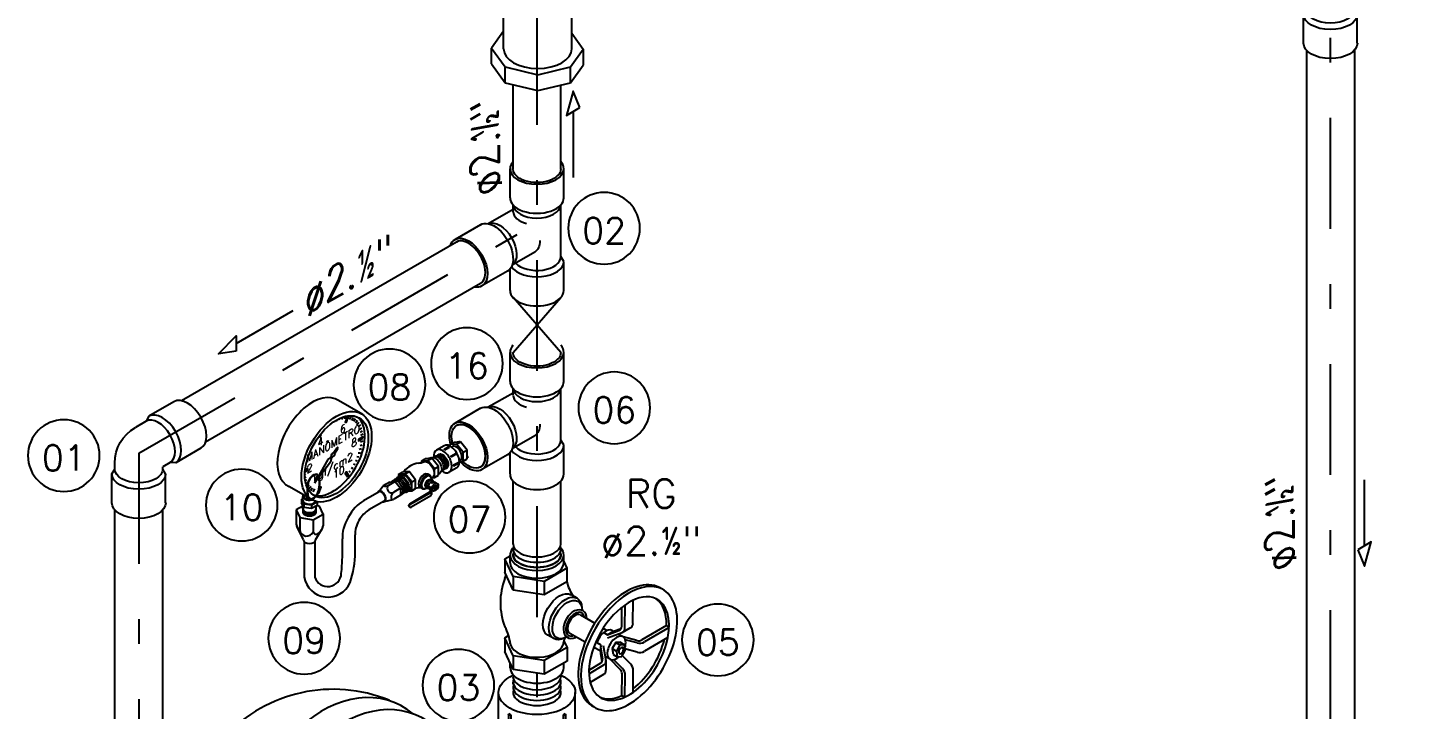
# Model space of a CAD drawing. Header units: millimetres. Extents: x 0 to 114, y 0 to 82.
# Drawn here: x 16.7 to 22.37, y 11.74 to 14.51 of the extents above; entities that cross this region are included whole.
import ezdxf
from ezdxf.enums import TextEntityAlignment as Align

# ---------------------------------------------------------------- set-up
doc = ezdxf.new("R2010")
doc.units = ezdxf.units.MM
doc.linetypes.add('DASHDOT', pattern=[1, 0.5, -0.25, 0, -0.25])
for name, color, linetype in [('INC-DETALHES', 7, 'Continuous'), ('INC-DETALHES-TXT', 7, 'Continuous'), ('tinterno', 252, 'Continuous')]:
    doc.layers.add(name, color=color, linetype=linetype)
doc.styles.add('25', font='ROMANS.SHX', dxfattribs={"width": 0.7, "height": 0.05})
doc.styles.add('60-75', font='romans.shx', dxfattribs={"height": 0.12})

# ---------------------------------------------------------------- blocks, each defined once
blk = doc.blocks.new('nipel')
for p, q in [((0.0266, 0.108, -0.0234), (-0.0212, 0.0803, -0.0234)), ((0.1068, -0.0309, -0.0234), (0.0589, -0.0586, -0.0234))]:
    blk.add_line(p, q)
at = {"extrusion": (0, 0, -1)}
for centre, major_axis, ratio, start_param, end_param in [((0.0667, 0.0385, -0.0468), (0.0401, -0.0694), 0.57735, -3.141593, 0), ((0.1042, 0.0602, -0.0468), (0.025, -0.0433), 0.543752, 2.902493, 6.522284), ((0.0188, 0.0109, -0.0234), (-0.0401, 0.0694), 0.57735, -0.89745, 0), ((0.0188, 0.0109, -0.0234), (0.0401, -0.0694), 0.57735, 0, 0.89745)]:
    blk.add_ellipse(centre, major_axis=major_axis, ratio=ratio, start_param=start_param, end_param=end_param, dxfattribs=at)
for centre, start_param, end_param in [((0.0188, 0.0109, -0.0234), 2.94446, 6.480318), ((-0.0098, -0.0057), 3.141593, 6.283185), ((0, 0), 2.931316, 6.493462), ((0.0096, 0.0056), 2.935794, 6.488984)]:
    blk.add_ellipse(centre, major_axis=(-0.025, 0.0433), ratio=0.543752, start_param=start_param, end_param=end_param)
at = {"layer": 'tinterno'}
for p, q in [((0.0285, 0.0853, -0.0234), (0.0571, 0.1018, -0.0234)), ((0.032, 0.0816, -0.0234), (0.0606, 0.0981, -0.0234)), ((0.0688, 0.0426, -0.0234), (0.0974, 0.0591, -0.0234)), ((0.0714, 0.0384, -0.0234), (0.0999, 0.0548, -0.0234)), ((0.0866, -0.0131, -0.0234), (0.1153, 0.0034, -0.0234)), ((0.0881, -0.018, -0.0234), (0.1167, -0.0014, -0.0234))]:
    blk.add_line(p, q, dxfattribs=at)
at = {"layer": 'tinterno', "extrusion": (0, 0, -1)}
for centre, major_axis, ratio, start_param, end_param in [((0.0188, 0.0109, -0.0234), (-0.0401, 0.0694), 0.57735, 0, 3.141593), ((0.0586, 0.0993, -0.0234), (-0.00144, 0.0025), 0.577218, 0, 2.374054), ((0.0299, 0.0827, -0.0234), (0.00144, -0.0025), 0.57735, 2.338223, 5.515759), ((0.0299, 0.0173, -0.0234), (0.0401, -0.0694), 0.57735, 3.891047, 3.962934), ((0.0987, 0.057, -0.0234), (-0.00125, 0.00217), 0.57735, -0.015616, 3.157208), ((0.07, 0.0404, -0.0234), (-0.00125, 0.00217), 0.57735, -0.015616, 3.157208), ((0.0299, 0.0173, -0.0234), (0.0401, -0.0694), 0.57735, 4.681158, 4.74362), ((0.1153, 0.0011, -0.0234), (0.00144, -0.0025), 0.57735, 3.909019, 6.283185), ((0.0866, -0.0155, -0.0234), (-0.00144, 0.0025), 0.57735, 0.767426, 3.944963), ((0.0299, 0.0173, -0.0234), (0.0401, -0.0694), 0.57735, -0.821342, -0.749455)]:
    blk.add_ellipse(centre, major_axis=major_axis, ratio=ratio, start_param=start_param, end_param=end_param, dxfattribs=at)
blk = doc.blocks.new('tei2')
for p, q in [((-0.0562, 0.1034), (-0.0562, 0.165)), ((0.0562, 0.1034), (0.0562, 0.1652)), ((-0.0934, 0.1188), (-0.0549, 0.0966)), ((-0.05, 0.0341), (-0.05, 0.0886)), ((0.05, 0.0288), (0.05, 0.0886)), ((0.0458, 0.0312), (0.0582, 0.0241)), ((-0.1496, 0.0215), (-0.0971, -0.0089)), ((0.0742, 0.0221), (0.1267, -0.0083)), ((-0.0971, -0.0089), (-0.0854, -0.0084)), ((-0.0854, -0.0084), (0.0083, -0.0625)), ((0.018, -0.0753), (0.0705, -0.1056))]:
    blk.add_line(p, q)
at = {"extrusion": (0, 0, -1)}
for centre, major_axis, ratio, start_param, end_param in [((0, 0.1652), (0.0562, 0), 0.57735, 3.135616, 3.615755), ((0, 0.1652), (0.0562, 0), 0.57735, -0.474162, 0), ((0, 0.1034, -0.4677), (-0.0562, 0), 0.57735, 5.809061, 6.283185), ((0, 0.1034, -0.4677), (-0.0562, 0), 0.57735, 3.141593, 3.618038), ((0.0986, -0.0569, -0.4677), (-0.025, -0.0433), 0.577374, 0, 3.141593)]:
    blk.add_ellipse(centre, major_axis=major_axis, ratio=ratio, start_param=start_param, end_param=end_param, dxfattribs=at)
for centre, major_axis, ratio, start_param, end_param in [((0, 0.1652), (-0.05, 0), 0.577374, 0, 3.141593), ((-0.1215, 0.0702, -0.1581), (0.0281, 0.0487), 0.57735, 0, 3.141593), ((0.0461, -0.0266, -0.4677), (-0.0281, -0.0487), 0.57735, 3.141593, 3.618038), ((0.0986, -0.0569, -0.4677), (0.0281, 0.0487), 0.57735, -0.474162, 0), ((0.0461, -0.0266, -0.4677), (-0.0281, -0.0487), 0.57735, 5.8091, 6.283185), ((0.0986, -0.0569, -0.4677), (0.0281, 0.0487), 0.57735, 3.135616, 3.615755)]:
    blk.add_ellipse(centre, major_axis=major_axis, ratio=ratio, start_param=start_param, end_param=end_param)
at = {"layer": 'tinterno', "color": 252, "extrusion": (0, 0, -1)}
for centre, major_axis, start_param, end_param in [((0, 0.1652), (0.0562, 0), 0, 3.135616), ((0, 0.1034, -0.4677), (-0.0562, 0), 3.618038, 5.809061), ((0, 0.0899, -0.4677), (-0.05, 0), 3.19046, 6.234318), ((0, 0.0341, -0.3129), (0.05, 0), 2.321606, 3.141593)]:
    blk.add_ellipse(centre, major_axis=major_axis, ratio=0.57735, start_param=start_param, end_param=end_param, dxfattribs=at)
at = {"layer": 'tinterno', "color": 252}
for centre, major_axis, start_param, end_param in [((-0.069, 0.0398), (0.0281, 0.0487), 0.344779, 3.141593), ((-0.0604, 0.0349, -0.1581), (0.025, 0.0433), 0.487246, 3.141593), ((0.0344, -0.0199, -0.4677), (-0.025, -0.0433), 3.19046, 6.234318), ((0.022, -0.0127, -0.4677), (-0.025, -0.0433), 3.19046, 4.259061), ((0.0461, -0.0266, -0.4677), (-0.0281, -0.0487), 3.618038, 5.80674), ((0.0986, -0.0569, -0.4677), (0.0281, 0.0487), 0, 3.135616)]:
    blk.add_ellipse(centre, major_axis=major_axis, ratio=0.57735, start_param=start_param, end_param=end_param, dxfattribs=at)
blk = doc.blocks.new('rei')
at = {"color": 7}
for p, q in [((-0.1508, 0.1532, 2.1175), (-0.1514, 0.2946, 2.1175)), ((-0.1367, 0.3041, 2.1175), (-0.1433, 0.304, 2.1175)), ((-0.1275, 0.1479, 2.1175), (-0.1281, 0.2937, 2.1175)), ((-0.056, 0.2516), (-0.056, 0.2678)), ((0.056, 0.2516), (0.056, 0.2678)), ((-0.0838, 0.1773), (-0.0713, 0.1845)), ((-0.0627, 0.24, -0.4293), (-0.0627, 0.2117, -0.4293)), ((0.0668, 0.26, -0.4576), (0.0668, 0.2318, -0.4576)), ((-0.1285, 0.1346, 6.3242), (-0.1452, 0.1442, 6.3242)), ((-0.124, 0.1143, -9.9171), (-0.1328, 0.1092, -9.9171)), ((-0.1301, 0.1257), (-0.1201, 0.1315)), ((-0.0978, 0.1234, -4.7335), (-0.1279, 0.1343, -4.7335)), ((-0.1102, 0.1372, -4.7335), (-0.1261, 0.143, -4.7335)), ((-0.1092, 0.089, -9.9108), (-0.1181, 0.0838, -9.9108)), ((-0.1072, 0.1389), (-0.1102, 0.1371)), ((-0.0978, 0.1301, -4.7335), (-0.1102, 0.1371, -4.7335)), ((-0.0899, 0.1347, -4.7335), (-0.0978, 0.1301, -4.7335)), ((-0.091, 0.1425, -1.1616), (-0.0968, 0.1391, -1.1616)), ((-0.0852, 0.1078), (-0.0757, 0.1133)), ((-0.0847, 0.0945, -1.1616), (-0.0686, 0.1038, -1.1616)), ((-0.0352, 0.093), (-0.0227, 0.1002)), ((0.0671, 0.0947, -0.4595), (0.0671, 0.0663, -0.4595)), ((-0.1029, 0.0786), (-0.0895, 0.0863)), ((-0.063, 0.0746, -0.431), (-0.063, 0.0462, -0.431)), ((-0.056, 0.0323), (-0.056, 0.0422)), ((0.056, 0.0323), (0.056, 0.0423))]:
    blk.add_line(p, q, dxfattribs=at)
at = {"color": 252}
for p, q in [((-0.134, 0.1436, 2.1175), (-0.1346, 0.2946, 2.1175)), ((-0.0153, 0.2126, -0.3906), (-0.0153, 0.1844, -0.3906)), ((0.0495, 0.2226, -0.4047), (0.0495, 0.1944, -0.4047)), ((-0.1148, 0.1138, -9.9053), (-0.1236, 0.1086, -9.9053)), ((-0.0978, 0.1301, -4.7335), (-0.1214, 0.1386, -4.7335)), ((-0.1074, 0.1011, -9.9021), (-0.1162, 0.0959, -9.9021)), ((-0.0154, 0.0471, -0.3922), (-0.0154, 0.0187, -0.3922)), ((0.0497, 0.0571, -0.4064), (0.0497, 0.0288, -0.4064))]:
    blk.add_line(p, q, dxfattribs=at)
at = {"color": 7, "extrusion": (-1.21e-13, 0.816497, 0.57735)}
for p, q in [((0.0668, 0.26, -0.4576), (0.056, 0.2663, -0.4665)), ((-0.056, 0.2545, -0.4498), (-0.0627, 0.24, -0.4293)), ((-0.0627, 0.2117, -0.4293), (-0.0153, 0.1844, -0.3906)), ((-0.0153, 0.1844, -0.3906), (0.0495, 0.1944, -0.4047)), ((0.0495, 0.1944, -0.4047), (0.0668, 0.2318, -0.4576)), ((-0.0564, 0.0887, -0.451), (-0.063, 0.0746, -0.431)), ((0.0671, 0.0947, -0.4595), (0.0591, 0.0993, -0.466)), ((-0.063, 0.0462, -0.431), (-0.0154, 0.0187, -0.3922)), ((-0.0154, 0.0187, -0.3922), (0.0497, 0.0288, -0.4064)), ((0.0497, 0.0288, -0.4064), (0.0671, 0.0663, -0.4595))]:
    blk.add_line(p, q, dxfattribs=at)
at = {"color": 252, "extrusion": (-1.21e-13, 0.816497, 0.57735)}
for p, q in [((-0.0627, 0.24, -0.4293), (-0.0153, 0.2126, -0.3906)), ((-0.0153, 0.2126, -0.3906), (0.0495, 0.2226, -0.4047)), ((0.0495, 0.2226, -0.4047), (0.0668, 0.26, -0.4576)), ((0.0497, 0.0571, -0.4064), (0.0671, 0.0947, -0.4595)), ((-0.063, 0.0746, -0.431), (-0.0154, 0.0471, -0.3922)), ((-0.0154, 0.0471, -0.3922), (0.0497, 0.0571, -0.4064))]:
    blk.add_line(p, q, dxfattribs=at)
at = {"color": 7, "extrusion": (-0.759924, -0.298634, 0.57735)}
for p, q in [((-0.1347, 0.097, -9.9423), (-0.1328, 0.1092, -9.9336)), ((-0.1273, 0.0844, -9.9391), (-0.1347, 0.097, -9.9423)), ((-0.1181, 0.0838, -9.9273), (-0.1273, 0.0844, -9.9391))]:
    blk.add_line(p, q, dxfattribs=at)
at = {"color": 252, "extrusion": (-0.759924, -0.298634, 0.57735)}
for p, q in [((-0.1328, 0.1092, -9.9336), (-0.1236, 0.1086, -9.9218)), ((-0.1236, 0.1086, -9.9218), (-0.1162, 0.0959, -9.9186)), ((-0.1162, 0.0959, -9.9186), (-0.1181, 0.0838, -9.9273))]:
    blk.add_line(p, q, dxfattribs=at)
at = {"color": 7, "extrusion": (-0.759924, -0.298634, 0.57735), "elevation": -5.6751}
blk.add_lwpolyline([(-0.1518, -8.1533), (-0.1518, -8.1533), (-0.1479, -8.1387), (-0.1334, -8.1349), (-0.1227, -8.1455)], dxfattribs=at)
at = {"color": 7}
for centre, radius, start, end in [((-0.1421, 0.2287, -0.4293), 0.0812, 324.87776, 347.97356), ((0.2125, 0.2756, -0.1548), 0.1562, 198.43511, 201.2836), ((-0.0634, 0.1681), 0.1398, 338.7164, 21.2836), ((-0.1403, 0.1535, -4.7335), 0.0105, 181.68318, 242.09239), ((-0.104, 0.0745), 0.0497, 6.13929, 24.09869), ((0.1413, 0.0745), 0.0859, 150.07192, 174.9467)]:
    blk.add_arc(centre, radius, start, end, dxfattribs=at)
at = {"color": 252}
for centre, start, end in [((-0.1235, 0.1439, -4.7335), 181.36107, 245.14484), ((-0.117, 0.1482, -4.7335), 181.36107, 209.43305), ((-0.117, 0.1482, -4.7335), 209.43305, 245.14484)]:
    blk.add_arc(centre, 0.0105, start, end, dxfattribs=at)
at = {"color": 252, "extrusion": (0.723521, 0.378396, 0.57735)}
blk.add_arc((0.1442, -2.8538, -2.0997), 0.00714, 95.08836, 94.58021, dxfattribs=at)
at = {"color": 7}
for centre, major_axis, ratio, start_param, end_param in [((-0.143, 0.2936, 2.1175), (0.0006, -0.0104), 0.804647, 3.08844, 4.568144), ((-0.1365, 0.2936, 2.1175), (0.0006, -0.0104), 0.804647, 1.516499, 3.101259), ((0, 0.2678), (-0.0501, 0), 0.518014, -0.067265, 3.208858), ((-0.0595, 0.1351), (-0.0243, 0.0421), 0.57735, 6.283185, 7.004948), ((-0.047, 0.1423), (-0.0243, 0.0421), 0.57735, 3.141593, 6.283185), ((-0.0595, 0.1351), (-0.0243, 0.0421), 0.57735, 2.41983, 3.141593)]:
    blk.add_ellipse(centre, major_axis=major_axis, ratio=ratio, start_param=start_param, end_param=end_param, dxfattribs=at)
at = {"color": 252}
for centre, major_axis, ratio, start_param, end_param in [((-0.143, 0.2936, 2.1175), (0.0006, -0.0104), 0.804647, 1.616118, 3.08844), ((-0.0634, 0.1329), (-0.022, 0.038), 0.57735, 2.391023, 7.039474), ((-0.0595, 0.1351), (-0.0243, 0.0421), 0.57735, 3.141593, 6.283185)]:
    blk.add_ellipse(centre, major_axis=major_axis, ratio=ratio, start_param=start_param, end_param=end_param, dxfattribs=at)
at = {"color": 7, "extrusion": (0, 0, -1)}
for centre, major_axis, ratio, start_param, end_param in [((0, 0.2678), (-0.056, 0), 0.57735, 6.283185, 6.749668), ((0, 0.2678), (-0.056, 0), 0.57735, 2.67511, 3.187706), ((0, 0.2516), (-0.056, 0), 0.57735, 3.141593, 6.283185), ((-0.1165, 0.1021), (-0.0136, 0.0236), 0.57735, -1.231641, 0), ((-0.0936, 0.1154), (0.0136, -0.0236), 0.57735, 3.141593, 5.117487), ((-0.0798, 0.1233), (-0.0161, 0.0278), 0.663092, -0.604918, 3.897212), ((-0.0798, 0.1231, -1.1616), (-0.0112, 0.0194), 0.57735, -0.004698, 3.141593), ((-0.1031, 0.1099), (0.0136, -0.0236), 0.57735, -1.165699, 0), ((-0.1165, 0.1021), (-0.0136, 0.0236), 0.57735, 3.141593, 4.218379), ((0, 0.0323), (-0.056, 0), 0.57735, 3.141593, 6.283185), ((0.0002, 0.0862), (-0.056, 0), 0.57735, 3.141593, 6.081779)]:
    blk.add_ellipse(centre, major_axis=major_axis, ratio=ratio, start_param=start_param, end_param=end_param, dxfattribs=at)
at = {"color": 252, "extrusion": (0, 0, -1)}
for centre, major_axis, start_param, end_param in [((0, 0.2678), (-0.056, 0), 3.187706, 6.283185), ((-0.1165, 0.1021), (-0.0136, 0.0236), 0, 3.141593), ((-0.0798, 0.1233), (-0.0136, 0.0236), -0.528791, 3.678076)]:
    blk.add_ellipse(centre, major_axis=major_axis, ratio=0.57735, start_param=start_param, end_param=end_param, dxfattribs=at)
blk = doc.blocks.new('j90i1')
at = {"color": 7}
for p, q in [((0.0619, 0.1006), (0.0093, 0.0703)), ((0.0039, 0.06), (-0.007, 0.0537)), ((0.0093, 0.0703), (0.0039, 0.06)), ((0.1181, 0.0033), (0.0655, -0.0271)), ((-0.05, -0.0468), (-0.05, -0.0207)), ((0.0539, -0.0266), (0.05, -0.0289)), ((0.05, -0.0468), (0.05, -0.0289)), ((0.0655, -0.0271), (0.0539, -0.0266)), ((-0.0562, -0.0567), (-0.05, -0.0468)), ((-0.0562, -0.1173), (-0.0562, -0.0567)), ((0.0562, -0.0567), (0.05, -0.0468)), ((0.0562, -0.1173), (0.0562, -0.0567))]:
    blk.add_line(p, q, dxfattribs=at)
blk.add_arc((0.0359, -0.0207), 0.0859, 120, 180, dxfattribs=at)
blk.add_ellipse((0.09, 0.0519), major_axis=(-0.0281, 0.0487), ratio=0.57735, start_param=3.141593, end_param=6.283185, dxfattribs=at)
at = {"color": 7, "extrusion": (0, 0, -1)}
blk.add_ellipse((0, -0.1173), major_axis=(-0.0562, 0), ratio=0.57735, start_param=3.141593, end_param=6.283185, dxfattribs=at)
at = {"layer": 'tinterno'}
for centre, major_axis in [((0.0289, 0.0167), (-0.025, 0.0433)), ((0.0374, 0.0216), (-0.0281, 0.0487))]:
    blk.add_ellipse(centre, major_axis=major_axis, ratio=0.57735, start_param=3.141593, end_param=6.283185, dxfattribs=at)
at = {"layer": 'tinterno', "extrusion": (0, 0, -1)}
for centre, major_axis in [((0, -0.0567), (-0.0562, 0)), ((0, -0.0468), (-0.05, 0))]:
    blk.add_ellipse(centre, major_axis=major_axis, ratio=0.57735, start_param=3.141593, end_param=6.283185, dxfattribs=at)
blk = doc.blocks.new('SETA2')
at = {"color": 252}
blk.add_line((0.004129, 0), (0, 0), dxfattribs=at)
at = {"color": 7}
blk.add_lwpolyline([(0.004129, -0.000486), (0.005395, -0.000004), (0.004129, 0.000486), (0.004129, -0.000486)], dxfattribs=at)
blk = doc.blocks.new('S1AD321')
at = {"color": 252}
blk.add_circle((0, 0), 0.0562, dxfattribs=at)
at = {"color": 7, "style": '25'}
blk.add_attdef('DETALHE', text='', height=0.04, dxfattribs=at).set_placement((0, -0.0235), align=Align.CENTER)
for tag, flags, p in [('DESCRICAO', 1, (0, -0.0868)), ('MARCA', 1, (0, -0.1502)), ('QUANT.', 3, (0, -0.2175))]:
    blk.add_attdef(tag, text='', height=0.04, dxfattribs=dict(at, flags=flags)).set_placement(p, align=Align.CENTER)
blk = doc.blocks.new('A$C31790487')
at = {"layer": 'INC-DETALHES', "color": 7}
for p, q in [((-4.0224, -8.1756, -0.0556), (-4.0224, -7.9638, -0.0556)), ((-3.8686, -8.17, -0.0556), (-3.8686, -7.9638, -0.0556)), ((-4.0499, -8.2096, -0.0556), (-4.0499, -8.1738, -0.0556)), ((-3.8686, -8.1756, -0.0556), (-3.8686, -8.17, -0.0556)), ((-3.8429, -8.1764, -0.0556), (-3.8429, -8.2122, -0.0556)), ((-4.0013, -8.4462, -0.0556), (-4.0013, -8.2565, -0.0556)), ((-3.8933, -8.4463, -0.0556), (-3.8933, -8.2574, -0.0556)), ((-4.1435, -9.0689, -0.0556), (-4.1346, -9.0638, -0.0556)), ((-4.1435, -9.0689, -0.0556), (-4.1435, -9.072, -0.0556)), ((-4.122, -9.0612, -0.0556), (-4.1251, -9.063, -0.0556)), ((-4.1138, -9.1059, -0.0556), (-4.1049, -9.1008, -0.0556)), ((-4.1019, -9.0961, -0.0556), (-4.1049, -9.0979, -0.0556)), ((-4.3043, -9.1743, -0.0556), (-4.2945, -9.1621, -0.0556)), ((-4.4783, -9.1928, -0.0556), (-4.4783, -9.2005, -0.0556)), ((-4.4756, -9.1944, -0.0556), (-4.4756, -9.1856, -0.0556)), ((-4.474, -9.1843, -0.0556), (-4.474, -9.1821, -0.0556)), ((-4.4432, -9.1982, -0.0556), (-4.4432, -9.2059, -0.0556)), ((-4.291, -9.1972, -0.0556), (-4.2714, -9.1924, -0.0556)), ((-4.8998, -11.0807, -0.0556), (-4.8998, -9.2162, -0.0556)), ((-4.7918, -11.0807, -0.0556), (-4.7918, -9.2162, -0.0556)), ((-4.4756, -9.2134, -0.0556), (-4.4756, -9.2063, -0.0556)), ((-4.4454, -9.2134, -0.0556), (-4.4454, -9.2071, -0.0556)), ((-4.0078, -9.3354, -0.0556), (-4.0078, -9.318, -0.0556)), ((-3.8869, -9.3354, -0.0556), (-3.8869, -9.318, -0.0556)), ((-4.0195, -9.3263, -0.0556), (-4.0195, -9.3569, -0.0556)), ((-3.8796, -9.348, -0.0556), (-3.8796, -9.3785, -0.0556)), ((-3.8568, -9.4157, -0.0556), (-3.8703, -9.4079, -0.0556)), ((-3.7558, -9.4785, -0.0556), (-3.7554, -9.4357, -0.0556)), ((-3.7306, -9.4728, -0.0556), (-3.7301, -9.4199, -0.0556)), ((-3.8491, -9.4532, -0.0556), (-3.8168, -9.4721, -0.0556)), ((-3.7547, -9.4929, -0.0556), (-3.7366, -9.4825, -0.0556)), ((-3.6552, -9.4768, -0.0556), (-3.7108, -9.5095, -0.0556)), ((-3.6552, -9.4768, -0.0556), (-3.6489, -9.4813, -0.0556)), ((-4.0198, -9.5049, -0.0556), (-4.0198, -9.5356, -0.0556)), ((-3.9093, -9.5067, -0.0556), (-3.9228, -9.4989, -0.0556)), ((-3.8388, -9.515, -0.0556), (-3.8733, -9.4951, -0.0556)), ((-3.7978, -9.4831, -0.0556), (-3.7892, -9.4881, -0.0556)), ((-3.7964, -9.4928, -0.0556), (-3.7878, -9.4978, -0.0556)), ((-3.7878, -9.4978, -0.0556), (-3.7744, -9.4901, -0.0556)), ((-3.7878, -9.505, -0.0556), (-3.7553, -9.4932, -0.0556)), ((-3.7777, -9.4882, -0.0556), (-3.7744, -9.4901, -0.0556)), ((-3.7745, -9.4901, -0.0556), (-3.7572, -9.4838, -0.0556)), ((-3.753, -9.5025, -0.0556), (-3.7638, -9.4963, -0.0556)), ((-3.7218, -9.511, -0.0556), (-3.753, -9.5025, -0.0556)), ((-3.6516, -9.5039, -0.0556), (-3.7049, -9.5353, -0.0556)), ((-3.8793, -9.5266, -0.0556), (-3.8793, -9.5573, -0.0556)), ((-3.8038, -9.5352, -0.0556), (-3.8193, -9.5263, -0.0556)), ((-3.8024, -9.5213, -0.0556), (-3.8117, -9.5159, -0.0556)), ((-3.8039, -9.5256, -0.0556), (-3.8038, -9.541, -0.0556)), ((-3.8039, -9.541, -0.0556), (-3.8007, -9.5591, -0.0556)), ((-3.7976, -9.522, -0.0556), (-3.7916, -9.5561, -0.0556)), ((-3.7755, -9.5422, -0.0556), (-3.766, -9.5478, -0.0556)), ((-3.7596, -9.5148, -0.0556), (-3.75, -9.5204, -0.0556)), ((-3.7363, -9.5633, -0.0556), (-3.7548, -9.545, -0.0556)), ((-3.7214, -9.5374, -0.0556), (-3.7486, -9.53, -0.0556)), ((-4.0078, -9.5723, -0.0556), (-4.0078, -9.5614, -0.0556)), ((-3.8869, -9.5723, -0.0556), (-3.8869, -9.5616, -0.0556)), ((-3.8046, -9.563, -0.0556), (-3.8298, -9.5778, -0.0556)), ((-3.7824, -9.5534, -0.0556), (-3.7932, -9.5472, -0.0556)), ((-3.7916, -9.5567, -0.0556), (-3.7915, -9.5776, -0.0556)), ((-3.7594, -9.5762, -0.0556), (-3.7824, -9.5534, -0.0556)), ((-4.0013, -9.5925, -0.0556), (-4.0013, -9.588, -0.0556)), ((-4.0013, -9.6095, -0.0556), (-4.0013, -9.605, -0.0556)), ((-3.8933, -9.5925, -0.0556), (-3.8933, -9.588, -0.0556)), ((-3.8933, -9.5925, -0.0556), (-3.8933, -9.588, -0.0556)), ((-3.8933, -9.5925, -0.0556), (-3.8933, -9.588, -0.0556)), ((-3.8933, -9.6095, -0.0556), (-3.8933, -9.605, -0.0556)), ((-3.7969, -9.5877, -0.0556), (-3.8271, -9.6055, -0.0556)), ((-3.7556, -9.6353, -0.0556), (-3.7552, -9.5865, -0.0556)), ((-3.7304, -9.628, -0.0556), (-3.73, -9.5787, -0.0556)), ((-3.7556, -9.6353, -0.0556), (-3.7486, -9.6385, -0.0556))]:
    blk.add_line(p, q, dxfattribs=at)
at = {"layer": 'INC-DETALHES', "color": 252, "linetype": 'DASHDOT', "ltscale": 0.5}
for p, q in [((-2.1568, -10.8039, -0.0556), (-2.1568, -8.0505, -0.0556)), ((-3.9473, -8.0969, -0.0556), (-3.9473, -10.094, -0.0556)), ((-4.8458, -9.088, -0.0556), (-3.9473, -8.5692, -0.0556)), ((-4.8458, -9.088, -0.0556), (-4.8458, -11.2362, -0.0556))]:
    blk.add_line(p, q, dxfattribs=at)
at = {"layer": 'INC-DETALHES', "color": 7, "extrusion": (-7.2521e-12, 0.816497, 0.57735)}
for p, q in [((-4.0224, -8.1354, -0.0556), (-4.0499, -8.1738, -0.0556)), ((-4.0499, -8.1738, -0.0556), (-4.0193, -8.2165, -0.0556)), ((-3.8716, -8.2165, -0.0556), (-3.8429, -8.1764, -0.0556)), ((-4.0499, -8.2096, -0.0556), (-4.0193, -8.2522, -0.0556)), ((-4.0193, -8.2165, -0.0556), (-3.9455, -8.2341, -0.0556)), ((-3.9455, -8.2341, -0.0556), (-3.8716, -8.2165, -0.0556)), ((-3.8716, -8.2522, -0.0556), (-3.8429, -8.2122, -0.0556)), ((-4.0193, -8.2522, -0.0556), (-3.9455, -8.2699, -0.0556)), ((-3.9455, -8.2699, -0.0556), (-3.8716, -8.2522, -0.0556))]:
    blk.add_line(p, q, dxfattribs=at)
at = {"layer": 'INC-DETALHES', "color": 7, "extrusion": (7.2521e-12, 0.816497, 0.57735)}
blk.add_line((-3.8686, -8.1406, -0.0556), (-3.8429, -8.1764, -0.0556), dxfattribs=at)
at = {"layer": 'INC-DETALHES'}
for p, q in [((-2.2108, -8.1788, -0.0556), (-2.2108, -10.6484, -0.0556)), ((-2.1028, -8.1788, -0.0556), (-2.1028, -10.6484, -0.0556)), ((-4.1289, -8.6117, 0.8296), (-4.7492, -8.9698, 0.8296)), ((-4.0749, -8.7052, 0.8296), (-4.6952, -9.0634, 0.8296)), ((-3.8933, -8.8606, 0.5191), (-4.0013, -8.7368, 0.5191)), ((-4.0013, -8.8606, 0.5191), (-3.8933, -8.7368, 0.5191)), ((-4.0013, -9.2937, 0.8029), (-4.0013, -9.1511, 0.8029)), ((-3.8933, -9.2937, 0.8029), (-3.8933, -9.1511, 0.8029))]:
    blk.add_line(p, q, dxfattribs=at)
at = {"layer": 'INC-DETALHES', "color": 252}
for p, q in [((-4.0193, -8.2522, -0.0556), (-4.0193, -8.2165, -0.0556)), ((-3.8716, -8.2522, -0.0556), (-3.8716, -8.2165, -0.0556)), ((-4.1286, -9.0676, -0.0556), (-4.1198, -9.0625, -0.0556)), ((-4.1138, -9.0861, -0.0556), (-4.1049, -9.081, -0.0556)), ((-4.4736, -9.2029, -0.0556), (-4.4736, -9.2106, -0.0556)), ((-4.4561, -9.2056, -0.0556), (-4.4561, -9.2133, -0.0556)), ((-4.474, -9.284, -0.0556), (-4.4892, -9.2532, -0.0556)), ((-4.447, -9.284, -0.0556), (-4.4331, -9.2613, -0.0556)), ((-4.0008, -9.3667, -0.0556), (-4.0008, -9.3972, -0.0556)), ((-3.9308, -9.3775, -0.0556), (-3.9308, -9.4081, -0.0556)), ((-3.7487, -9.4831, -0.0556), (-3.7483, -9.4304, -0.0556)), ((-3.6489, -9.4813, -0.0556), (-3.7048, -9.5142, -0.0556)), ((-3.7878, -9.4978, -0.0556), (-3.7624, -9.4885, -0.0556)), ((-3.7214, -9.5164, -0.0556), (-3.7479, -9.5092, -0.0556)), ((-4.001, -9.5455, -0.0556), (-4.001, -9.5761, -0.0556)), ((-3.8039, -9.5256, -0.0556), (-3.7992, -9.5523, -0.0556)), ((-3.7775, -9.5291, -0.0556), (-3.7679, -9.5347, -0.0556)), ((-3.7695, -9.5154, -0.0556), (-3.76, -9.521, -0.0556)), ((-3.9308, -9.5563, -0.0556), (-3.9308, -9.587, -0.0556)), ((-3.797, -9.5668, -0.0556), (-3.8298, -9.586, -0.0556)), ((-3.7545, -9.5738, -0.0556), (-3.774, -9.5545, -0.0556)), ((-3.7486, -9.6385, -0.0556), (-3.7481, -9.5893, -0.0556))]:
    blk.add_line(p, q, dxfattribs=at)
at = {"layer": 'INC-DETALHES', "color": 7, "extrusion": (0.707107, -0.408248, 0.57735)}
for p, q in [((-4.3404, -9.0011, -0.0556), (-4.395, -8.9696, -0.0556)), ((-4.4584, -9.1911, -0.0556), (-4.5068, -9.1632, -0.0556)), ((-4.2792, -9.1533, -0.0556), (-4.2945, -9.1621, -0.0556)), ((-4.2552, -9.1832, -0.0556), (-4.2704, -9.1921, -0.0556)), ((-4.4908, -9.2161, -0.0556), (-4.4908, -9.2432, -0.0556)), ((-4.4298, -9.2254, -0.0556), (-4.4298, -9.2525, -0.0556)), ((-4.4724, -9.2877, -0.0556), (-4.4724, -9.3679, -0.0556)), ((-4.4486, -9.2877, -0.0556), (-4.4486, -9.3679, -0.0556)), ((-4.3863, -9.3236, -0.0556), (-4.3864, -9.2818, -0.0556)), ((-4.3576, -9.3117, -0.0556), (-4.3576, -9.2722, -0.0556))]:
    blk.add_line(p, q, dxfattribs=at)
at = {"layer": 'INC-DETALHES', "color": 252, "extrusion": (0.707107, -0.408248, 0.57735)}
for p, q in [((-4.3936, -9.0102, -0.0556), (-4.3943, -9.0139, -0.0556)), ((-4.3868, -9.0073, -0.0556), (-4.388, -9.0122, -0.0556)), ((-4.3798, -9.0047, -0.0556), (-4.3819, -9.0114, -0.0556)), ((-4.3676, -9.0058, -0.0556), (-4.3707, -9.0125, -0.0556)), ((-4.3621, -9.0078, -0.0556), (-4.3656, -9.0143, -0.0556)), ((-4.4201, -9.0288, -0.0556), (-4.4201, -9.0288, -0.0556)), ((-4.4137, -9.0232, -0.0556), (-4.4137, -9.0239, -0.0556)), ((-4.4072, -9.0198, -0.0556), (-4.4072, -9.0183, -0.0556)), ((-4.4005, -9.0139, -0.0556), (-4.4007, -9.0165, -0.0556)), ((-4.3571, -9.0107, -0.0556), (-4.361, -9.0169, -0.0556)), ((-4.3527, -9.0145, -0.0556), (-4.3569, -9.0204, -0.0556)), ((-4.3489, -9.0191, -0.0556), (-4.3534, -9.0247, -0.0556)), ((-4.3457, -9.0245, -0.0556), (-4.3504, -9.0297, -0.0556)), ((-4.3432, -9.0306, -0.0556), (-4.3481, -9.0353, -0.0556)), ((-4.3413, -9.0374, -0.0556), (-4.3464, -9.0416, -0.0556)), ((-4.439, -9.0499, -0.0556), (-4.437, -9.0527, -0.0556)), ((-4.437, -9.0527, -0.0556), (-4.4343, -9.0494, -0.0556)), ((-4.4343, -9.0494, -0.0556), (-4.4364, -9.0464, -0.0556)), ((-4.3414, -9.0698, -0.0556), (-4.3464, -9.0715, -0.0556)), ((-4.3402, -9.0448, -0.0556), (-4.3454, -9.0485, -0.0556)), ((-4.3402, -9.0611, -0.0556), (-4.3454, -9.0635, -0.0556)), ((-4.4192, -9.1028, -0.0556), (-4.4494, -9.156, -0.0556)), ((-4.4136, -9.0991, -0.0556), (-4.4192, -9.1028, -0.0556)), ((-4.4109, -9.0948, -0.0556), (-4.4136, -9.0991, -0.0556)), ((-4.4118, -9.101, -0.0556), (-4.4134, -9.1083, -0.0556)), ((-4.4089, -9.0965, -0.0556), (-4.4118, -9.101, -0.0556)), ((-4.399, -9.0766, -0.0556), (-4.4056, -9.0867, -0.0556)), ((-4.397, -9.0782, -0.0556), (-4.4036, -9.0883, -0.0556)), ((-4.3528, -9.1059, -0.0556), (-4.357, -9.1048, -0.0556)), ((-4.3489, -9.0969, -0.0556), (-4.3534, -9.0965, -0.0556)), ((-4.3457, -9.0878, -0.0556), (-4.3505, -9.0881, -0.0556)), ((-4.3432, -9.0787, -0.0556), (-4.3481, -9.0797, -0.0556)), ((-4.4711, -9.1362, -0.0556), (-4.469, -9.1347, -0.0556)), ((-4.4709, -9.1301, -0.0556), (-4.4642, -9.1262, -0.0556)), ((-4.4642, -9.1226, -0.0556), (-4.4705, -9.1263, -0.0556)), ((-4.4697, -9.12, -0.0556), (-4.469, -9.1197, -0.0556)), ((-4.4642, -9.1262, -0.0556), (-4.4642, -9.1226, -0.0556)), ((-4.4134, -9.1083, -0.0556), (-4.4494, -9.156, -0.0556)), ((-4.3677, -9.1317, -0.0556), (-4.3707, -9.1286, -0.0556)), ((-4.3622, -9.1234, -0.0556), (-4.3657, -9.121, -0.0556)), ((-4.3572, -9.1148, -0.0556), (-4.3611, -9.113, -0.0556)), ((-4.4709, -9.144, -0.0556), (-4.468, -9.1416, -0.0556)), ((-4.47, -9.1514, -0.0556), (-4.4663, -9.1479, -0.0556)), ((-4.4688, -9.1587, -0.0556), (-4.464, -9.1535, -0.0556)), ((-4.4656, -9.1641, -0.0556), (-4.4611, -9.1585, -0.0556)), ((-4.4617, -9.1687, -0.0556), (-4.4575, -9.1628, -0.0556)), ((-4.4573, -9.1725, -0.0556), (-4.4534, -9.1663, -0.0556)), ((-4.2672, -9.1522, -0.0556), (-4.2825, -9.161, -0.0556)), ((-4.2552, -9.1672, -0.0556), (-4.2704, -9.176, -0.0556)), ((-4.4523, -9.1754, -0.0556), (-4.4488, -9.1689, -0.0556)), ((-4.3036, -9.1754, -0.0556), (-4.3384, -9.1955, -0.0556)), ((-4.2917, -9.1961, -0.0556), (-4.3265, -9.2162, -0.0556)), ((-4.4826, -9.2337, -0.0556), (-4.4826, -9.2608, -0.0556)), ((-4.4523, -9.2384, -0.0556), (-4.4523, -9.2655, -0.0556))]:
    blk.add_line(p, q, dxfattribs=at)
at = {"layer": 'INC-DETALHES', "color": 252, "extrusion": (-0.707107, -0.408248, 0.57735)}
for p, q in [((-4.1286, -9.0676, -0.0556), (-4.1435, -9.0689, -0.0556)), ((-4.1138, -9.0861, -0.0556), (-4.1286, -9.0676, -0.0556)), ((-4.1138, -9.1059, -0.0556), (-4.1138, -9.0861, -0.0556))]:
    blk.add_line(p, q, dxfattribs=at)
at = {"layer": 'INC-DETALHES', "color": 7, "extrusion": (-0.707107, -0.408248, 0.57735)}
for p, q in [((-4.1198, -9.0625, -0.0556), (-4.1346, -9.0638, -0.0556)), ((-4.1049, -9.081, -0.0556), (-4.1198, -9.0625, -0.0556)), ((-4.1049, -9.1008, -0.0556), (-4.1049, -9.081, -0.0556)), ((-4.122, -9.1066, -0.0556), (-4.1138, -9.1059, -0.0556)), ((-4.2792, -9.1533, -0.0556), (-4.2672, -9.1522, -0.0556)), ((-4.2672, -9.1522, -0.0556), (-4.2552, -9.1672, -0.0556)), ((-4.2552, -9.1672, -0.0556), (-4.2552, -9.1832, -0.0556))]:
    blk.add_line(p, q, dxfattribs=at)
at = {"layer": 'INC-DETALHES', "color": 7, "extrusion": (1.5e-15, 0.816497, 0.57735)}
for p, q in [((-4.4783, -9.1928, -0.0556), (-4.4756, -9.1912, -0.0556)), ((-4.4436, -9.1975, -0.0556), (-4.4432, -9.1982, -0.0556)), ((-4.4736, -9.2106, -0.0556), (-4.4783, -9.2005, -0.0556)), ((-4.4561, -9.2133, -0.0556), (-4.4736, -9.2106, -0.0556)), ((-4.4432, -9.2059, -0.0556), (-4.4561, -9.2133, -0.0556))]:
    blk.add_line(p, q, dxfattribs=at)
at = {"layer": 'INC-DETALHES', "color": 252, "extrusion": (1.5e-15, 0.816497, 0.57735)}
for p, q in [((-4.4736, -9.2029, -0.0556), (-4.4783, -9.1928, -0.0556)), ((-4.4432, -9.1982, -0.0556), (-4.4561, -9.2056, -0.0556)), ((-4.4561, -9.2056, -0.0556), (-4.4736, -9.2029, -0.0556))]:
    blk.add_line(p, q, dxfattribs=at)
at = {"layer": 'INC-DETALHES', "color": 7, "extrusion": (0, 0.816497, 0.57735)}
for p, q in [((-4.4756, -9.2074, -0.0556), (-4.4908, -9.2161, -0.0556)), ((-4.4908, -9.2161, -0.0556), (-4.4826, -9.2337, -0.0556)), ((-4.4523, -9.2384, -0.0556), (-4.43, -9.2255, -0.0556)), ((-4.4382, -9.208, -0.0556), (-4.445, -9.2069, -0.0556)), ((-4.43, -9.2255, -0.0556), (-4.4382, -9.208, -0.0556)), ((-4.4826, -9.2337, -0.0556), (-4.4523, -9.2384, -0.0556))]:
    blk.add_line(p, q, dxfattribs=at)
at = {"layer": 'INC-DETALHES', "color": 7, "extrusion": (1.21e-13, 0.816497, 0.57735)}
for p, q in [((-4.0195, -9.3263, -0.0556), (-4.0078, -9.3196, -0.0556)), ((-4.0008, -9.3972, -0.0556), (-4.0195, -9.3569, -0.0556)), ((-3.8869, -9.3323, -0.0556), (-3.8796, -9.348, -0.0556)), ((-3.8796, -9.3785, -0.0556), (-3.9308, -9.4081, -0.0556)), ((-3.9308, -9.4081, -0.0556), (-4.0008, -9.3972, -0.0556)), ((-4.0198, -9.5049, -0.0556), (-4.0111, -9.4999, -0.0556)), ((-3.8864, -9.5114, -0.0556), (-3.8793, -9.5266, -0.0556)), ((-4.001, -9.5761, -0.0556), (-4.0198, -9.5356, -0.0556)), ((-3.9308, -9.587, -0.0556), (-4.001, -9.5761, -0.0556)), ((-3.8793, -9.5573, -0.0556), (-3.9308, -9.587, -0.0556))]:
    blk.add_line(p, q, dxfattribs=at)
at = {"layer": 'INC-DETALHES', "color": 252, "extrusion": (1.21e-13, 0.816497, 0.57735)}
for p, q in [((-4.0008, -9.3667, -0.0556), (-4.0195, -9.3263, -0.0556)), ((-3.8796, -9.348, -0.0556), (-3.9308, -9.3775, -0.0556)), ((-3.9308, -9.3775, -0.0556), (-4.0008, -9.3667, -0.0556)), ((-4.001, -9.5455, -0.0556), (-4.0198, -9.5049, -0.0556)), ((-3.9308, -9.5563, -0.0556), (-4.001, -9.5455, -0.0556)), ((-3.8793, -9.5266, -0.0556), (-3.9308, -9.5563, -0.0556))]:
    blk.add_line(p, q, dxfattribs=at)
at = {"layer": 'INC-DETALHES', "color": 252, "extrusion": (0.759924, -0.298634, 0.57735)}
for p, q in [((-3.76, -9.521, -0.0556), (-3.7679, -9.5347, -0.0556)), ((-3.7679, -9.5347, -0.0556), (-3.766, -9.5478, -0.0556)), ((-3.75, -9.5204, -0.0556), (-3.76, -9.521, -0.0556))]:
    blk.add_line(p, q, dxfattribs=at)
at = {"layer": 'INC-DETALHES', "color": 7, "extrusion": (0.759924, -0.298634, 0.57735)}
for p, q in [((-3.756, -9.5472, -0.0556), (-3.748, -9.5335, -0.0556)), ((-3.748, -9.5335, -0.0556), (-3.75, -9.5204, -0.0556)), ((-3.766, -9.5478, -0.0556), (-3.756, -9.5472, -0.0556))]:
    blk.add_line(p, q, dxfattribs=at)
at = {"layer": 'INC-DETALHES', "color": 252, "extrusion": (0.707107, -0.408248, 0.57735), "elevation": 1.2658}
for points in [[(-9.9846, 0.5498), (-9.9857, 0.5541), (-9.9999, 0.5503), (-9.9988, 0.546)], [(-10.0114, 0.4584), (-10.0083, 0.4616), (-10.0187, 0.472), (-10.0218, 0.4688)], [(-10.104, 0.436), (-10.0997, 0.4348), (-10.0959, 0.449), (-10.1002, 0.4502)], [(-10.1697, 0.5049), (-10.1686, 0.5007), (-10.1544, 0.5045), (-10.1555, 0.5087)]]:
    blk.add_lwpolyline(points, close=True, dxfattribs=at)
at = {"layer": 'INC-DETALHES', "color": 7, "extrusion": (0.759924, -0.298634, 0.57735), "elevation": -5.7606}
blk.add_lwpolyline([(-10.2306, -8.1137), (-10.2306, -8.1137), (-10.2348, -8.0981), (-10.2505, -8.0939), (-10.2619, -8.1053)], dxfattribs=at)
at = {"layer": 'INC-DETALHES', "color": 7, "extrusion": (0.707107, -0.408248, 0.57735)}
blk.add_circle((-10.0772, 0.424, 1.2037), 0.112, dxfattribs=at)
at = {"layer": 'INC-DETALHES', "color": 252, "extrusion": (0.707107, -0.408248, 0.57735)}
for centre, radius in [((-10.0772, 0.424, 1.2037), 0.1014), ((-10.0772, 0.4292, 1.1963), 0.00533)]:
    blk.add_circle(centre, radius, dxfattribs=at)
at = {"layer": 'INC-DETALHES', "color": 7, "extrusion": (0.707107, -0.408248, 0.57735)}
for centre, radius, start, end in [((-10.0772, 0.5668, 1.2276), 0.112, 356.8197, 183.1803), ((-10.1808, 0.209, 1.2113), 0.068, 45, 138.2025), ((-10.1758, 0.2139, 1.2281), 0.0441, 45, 138.2025)]:
    blk.add_arc(centre, radius, start, end, dxfattribs=at)
at = {"layer": 'INC-DETALHES', "color": 252, "extrusion": (0.707107, -0.408248, 0.57735)}
for centre, radius, start, end in [((-10.0772, 0.5274, 1.2658), 0.1014, 184.4077, 355.5923), ((-10.0603, 0.5259, 1.2658), 0.00223, 264.804, 84.804), ((-10.0879, 0.2001, 1.2367), 0.00992, 52.7716, 217.2284), ((-10.2368, 0.4087, 1.2469), 0.0162, 146.2477, 303.7523)]:
    blk.add_arc(centre, radius, start, end, dxfattribs=at)
at = {"layer": 'INC-DETALHES', "color": 7}
for centre, radius, start, end in [((-4.2901, -9.1433, 0.8642), 0.0194, 256.9184, 293.2894), ((-5.0136, -9.2994, 1.0108), 0.6278, 354.5009, 357.7886), ((-4.5733, -9.3111, 1.0132), 0.2157, 341.2823, 359.8554), ((-4.4189, -9.3588, 1.0132), 0.0543, 189.657, 336.5909), ((-4.4194, -9.3583, 1.0108), 0.0307, 198.1662, 357.7339), ((-3.8788, -9.4256, 0.7776), 0.151, 158.7164, 201.2836), ((-4.1768, -9.3096, 0.6104), 0.1688, 338.7164, 341.5649), ((-3.7938, -9.3602, 0.314), 0.0877, 192.0264, 215.1222), ((-4.0999, -9.5267, 0.7776), 0.0928, 5.0533, 29.9281), ((-3.7419, -9.4725, -4.3346), 0.0114, 297.9076, 358.3168), ((-3.835, -9.5267, 0.7776), 0.0537, 155.9013, 173.8607), ((-3.718, -9.4971, 0.6234), 0.0144, 254.7743, 300.3511), ((-3.7157, -9.5166, 0.6234), 0.0216, 254.7743, 300.3451), ((-3.7696, -9.5864, 0.6234), 0.0144, 359.6489, 45.2257), ((-3.7516, -9.5787, 0.6234), 0.0216, 359.6549, 45.2257), ((-3.8029, -9.578, -4.3346), 0.0114, 301.6832, 2.0924), ((-4.4073, -9.9548, 0.0363), 0.3338, 67.7274, 206.3718)]:
    blk.add_arc(centre, radius, start, end, dxfattribs=at)
at = {"layer": 'INC-DETALHES', "color": 252}
for centre, radius, start, end in [((-4.2756, -9.1678, 0.8797), 0.00967, 135.2845, 302.3035), ((-4.4727, -9.2455, 1.0295), 0.0182, 172.7846, 237.0076), ((-4.4669, -9.2595, 1.0543), 0.0158, 184.498, 337.914), ((-3.7671, -9.4782, -4.3346), 0.0114, 330.567, 358.6389), ((-3.7671, -9.4782, -4.3346), 0.0114, 294.8552, 330.567), ((-3.7601, -9.4829, -4.3346), 0.0114, 294.8552, 358.6389), ((-3.7157, -9.4956, 0.6234), 0.0216, 254.7743, 300.3451), ((-3.8105, -9.5533, -4.3346), 0.0114, 301.3611, 329.433), ((-3.8105, -9.5533, -4.3346), 0.0114, 329.433, 5.1448), ((-3.8029, -9.5571, -4.3346), 0.0114, 301.3611, 5.1448), ((-3.7697, -9.5892, 0.6234), 0.0216, 359.6549, 45.2257)]:
    blk.add_arc(centre, radius, start, end, dxfattribs=at)
at = {"layer": 'INC-DETALHES', "color": 7, "extrusion": (-0.707107, -0.408248, 0.57735)}
blk.add_arc((5.8063, -4.0814, 7.2975), 0.0119, 360, 180, dxfattribs=at)
at = {"layer": 'INC-DETALHES', "color": 7, "extrusion": (0, 0.816497, 0.57735)}
blk.add_arc((4.4605, 6.1854, -6.9968), 0.0135, 0, 180, dxfattribs=at)
at = {"layer": 'INC-DETALHES', "color": 252, "extrusion": (-0.723521, 0.378396, 0.57735)}
blk.add_arc((10.1894, -1.8602, -2.6488), 0.00771, 85.4198, 84.9116, dxfattribs=at)
at = {"layer": 'INC-DETALHES', "color": 7}
for centre, major_axis, ratio, start_param, end_param in [((-3.9455, -8.1756, 0.514), (0.0769, 0), 0.57735, 3.141593, 6.283185), ((-4.4605, -9.1856, 1.0218), (0.0151, 0), 0.57735, 2.712954, 5.125437), ((-4.4605, -9.1944, 1.0218), (-0.0151, 0), 0.57735, -0.009078, 2.847697), ((-4.2977, -9.1858, 0.8808), (-0.0066, 0.0115), 0.57735, 2.691524, 6.733254), ((-4.4605, -9.2134, 1.0218), (-0.0151, 0), 0.57735, -0.009078, 3.150643), ((-3.9473, -9.2931, 0.8029), (0.054, 0), 0.543752, 3.141593, 6.283185), ((-3.9473, -9.318, 0.7776), (-0.0605, 0), 0.57735, -0.466483, 0.046113), ((-3.9473, -9.3051, 0.8029), (0.054, 0), 0.543752, 2.935794, 6.488984), ((-3.9473, -9.3166, 0.7776), (0.054, 0), 0.543752, 2.94446, 6.480318), ((-3.9473, -9.318, 0.7776), (-0.0605, 0), 0.57735, 3.141593, 3.608076), ((-3.9473, -9.3354, 0.7776), (0.0605, 0), 0.57735, 3.141593, 6.283185), ((-3.7456, -9.5256, 0.6234), (-0.0768, -0.133), 0.57735, 3.100981, 6.323797), ((-3.7394, -9.5292, 0.6234), (-0.064, -0.1108), 0.57735, 3.190333, 6.234445), ((-3.7394, -9.5292, 0.6234), (-0.0768, -0.133), 0.57735, 6.242573, 9.46539), ((-3.7456, -9.5256, 0.6234), (-0.064, -0.1108), 0.57735, 2.323911, 3.092853), ((-3.8611, -9.474, 0.7776), (0.0174, 0.0301), 0.663092, -0.809795, 3.897212), ((-3.8612, -9.4742, -0.4769), (0.0121, 0.0209), 0.57735, -0.004698, 3.141593), ((-3.9476, -9.514, 0.7776), (0.0605, 0), 0.57735, 3.141593, 6.081779), ((-3.7924, -9.5137, 0.7776), (0.0147, 0.0254), 0.57735, 0, 1.975894), ((-3.7677, -9.528, 0.7776), (0.0147, 0.0254), 0.57735, -1.231641, 0), ((-3.7456, -9.5256, 0.6234), (-0.064, -0.1108), 0.57735, 0.955193, 2.038688), ((-3.7846, -9.5234, -4.3346), (0.0147, 0.0254), 0.57735, 1.815196, 1.975894), ((-3.9473, -9.5723, 0.7776), (-0.0605, 0), 0.57735, 0, 3.141593), ((-3.7677, -9.528, 0.7776), (0.0147, 0.0254), 0.57735, 3.141593, 4.218379), ((-4.3849, -9.9758, -0.0324), (-0.1051, -0.3285), 0.673469, 2.880267, 6.253768), ((-3.7456, -9.5256, 0.6234), (-0.064, -0.1108), 0.57735, 0.04874, 0.674634), ((-4.3378, -10.003, -0.0324), (-0.1051, -0.3285), 0.673469, 2.948759, 5.172929)]:
    blk.add_ellipse(centre, major_axis=major_axis, ratio=ratio, start_param=start_param, end_param=end_param, dxfattribs=at)
at = {"layer": 'INC-DETALHES', "color": 7, "extrusion": (0, 0, -1)}
for centre, major_axis, ratio, start_param, end_param in [((-4.1019, -9.0728, 1.0242), (-0.0303, 0.0526), 0.577352, -1.161434, -0.474161), ((-4.1019, -9.0728, 1.0242), (-0.027, 0.0468), 0.577374, -1.106961, 4.294878), ((-4.1019, -9.0728, 1.0242), (-0.0303, 0.0526), 0.577352, 3.615754, 4.381066), ((-3.8966, -9.4534, 0.7776), (0.0263, 0.0455), 0.57735, 3.141593, 6.283185), ((-3.8831, -9.4612, 0.7776), (0.0263, 0.0455), 0.57735, 0, 0.721762), ((-3.8831, -9.4612, 0.7776), (0.0263, 0.0455), 0.57735, 2.41983, 3.141593)]:
    blk.add_ellipse(centre, major_axis=major_axis, ratio=ratio, start_param=start_param, end_param=end_param, dxfattribs=at)
at = {"layer": 'INC-DETALHES', "color": 252, "extrusion": (0, 0, -1)}
for centre, major_axis, ratio, start_param, end_param in [((-4.263, -9.1659, 1.0242), (-0.0093, 0.0161), 0.57735, -0.383003, 3.285088), ((-4.2592, -9.1636, 1.0242), (-0.0093, 0.0161), 0.57735, -0.211077, 3.35267), ((-4.2554, -9.1614, 1.0242), (-0.0093, 0.0161), 0.57735, -0.211077, 3.35267), ((-4.4605, -9.1843, 1.1481), (0.0135, 0), 0.577374, 1.33081, 3.141593), ((-3.8831, -9.4612, 0.7776), (0.0263, 0.0455), 0.57735, 3.141593, 6.283185), ((-3.8789, -9.4636, 0.7776), (0.0237, 0.0411), 0.57735, 2.391023, 7.039474)]:
    blk.add_ellipse(centre, major_axis=major_axis, ratio=ratio, start_param=start_param, end_param=end_param, dxfattribs=at)
at = {"layer": 'INC-DETALHES', "color": 252}
for centre, major_axis, start_param, end_param in [((-4.4605, -9.2172, 1.0218), (-0.0151, 0), -0.217289, 3.358882), ((-4.4605, -9.2209, 1.0218), (-0.0151, 0), -0.217292, 3.358879), ((-3.9473, -9.318, 0.7776), (-0.0605, 0), 0.046113, 3.141593), ((-3.7394, -9.5292, 0.6234), (-0.0768, -0.133), 3.182204, 6.242573), ((-3.7394, -9.5292, 0.6234), (-0.064, -0.1108), 6.234445, 9.473518), ((-3.8611, -9.474, 0.7776), (0.0147, 0.0254), -0.617466, 3.678076), ((-3.7677, -9.528, 0.7776), (0.0147, 0.0254), 0, 3.141593)]:
    blk.add_ellipse(centre, major_axis=major_axis, ratio=0.57735, start_param=start_param, end_param=end_param, dxfattribs=at)
at = {"layer": 'INC-DETALHES', "color": 7, "extrusion": (9.79262e-30, -1e-16, -1)}
blk.add_ellipse((-3.9473, -9.318, 0.7776), major_axis=(0.0541, 0), ratio=0.518014, start_param=-0.067265, end_param=3.208858, dxfattribs=at)
at = {"layer": 'INC-DETALHES', "color": 7}
for name, p, xscale, yscale, zscale, rotation in [('j90i1', (-2.1568, -8.0505, -0.7344), -1.079999999999935, 1.079999999999936, 1.079999999999936, 119.9999999999876), ('tei2', (-3.9473, -8.5692, 0.7787), 1.079999999999962, 1.079999999999962, 1.079999999999962, 119.9999999999911), ('tei2', (-3.9473, -8.9836, 1.0242), 1.079999999999962, 1.079999999999962, 1.079999999999962, 119.9999999999911), ('j90i1', (-4.8458, -9.088, 0.7787), -1.079999999999935, 1.079999999999936, 1.079999999999936, 119.9999999999876), ('nipel', (-4.1664, -9.1101, 1.0242), -0.36, 0.36, 0.36, 239.9999999999987), ('rei', (-4.1664, -9.1101, 1.0242), 0.36, 0.36, 0.36, 119.9999999999997), ('nipel', (-3.9473, -9.6048, 0.7776), 1.079999999999949, 1.079999999999949, 1.079999999999949, 239.9999999999985)]:
    blk.add_blockref(name, p, dxfattribs=dict(at, xscale=xscale, yscale=yscale, zscale=zscale, rotation=rotation))
at = {"layer": 'INC-DETALHES-TXT', "extrusion": (-0.707107, 0.408248, 0.57735)}
for p, xscale, yscale, zscale, rotation in [((9.2642, 4.0641, 1.7894), 44.0892000000005, 44.0892000000005, 44.0892000000005, 224.9999999999999), ((9.8406, 1.7061, 0.6083), -44.08920000000055, 44.08920000000065, 44.08920000000041, 135.0000000000001)]:
    blk.add_blockref('SETA2', p, dxfattribs=dict(at, xscale=xscale, yscale=yscale, zscale=zscale, rotation=rotation))
at = {"layer": 'INC-DETALHES-TXT'}
ref = blk.add_blockref('S1AD321', (-3.7958, -8.5807, -0.234), dxfattribs=dict(at, xscale=-1.44, yscale=1.44, zscale=1.44))
ref.add_attrib('DETALHE', '02', dxfattribs={"layer": '0', "color": 7, "height": 0.0576, "style": '25'}).set_placement((-3.7958, -8.6146, -0.234), align=Align.CENTER)
ref = blk.add_blockref('S1AD321', (-4.1054, -8.886, 0.5771), dxfattribs=dict(at, xscale=-1.44, yscale=1.44, zscale=1.44))
ref.add_attrib('DETALHE', '16', dxfattribs={"layer": '0', "color": 7, "height": 0.0576, "style": '25'}).set_placement((-4.1054, -8.9199, 0.5771), align=Align.CENTER)
ref = blk.add_blockref('S1AD321', (-4.28, -8.934, -0.0706), dxfattribs=dict(at, xscale=-1.44, yscale=1.44, zscale=1.44))
ref.add_attrib('DETALHE', '08', dxfattribs={"layer": '0', "color": 7, "height": 0.0576, "style": '25'}).set_placement((-4.28, -8.9679, -0.0706), align=Align.CENTER)
ref = blk.add_blockref('S1AD321', (-3.7727, -8.9858, 0.5771), dxfattribs=dict(at, xscale=-1.44, yscale=1.44, zscale=1.44))
ref.add_attrib('DETALHE', '06', dxfattribs={"layer": '0', "color": 7, "height": 0.0576, "style": '25'}).set_placement((-3.7727, -9.0197, 0.5771), align=Align.CENTER)
ref = blk.add_blockref('S1AD321', (-5.015, -9.0937, -0.234), dxfattribs=dict(at, xscale=-1.44, yscale=1.44, zscale=1.44))
ref.add_attrib('DETALHE', '01', dxfattribs={"layer": '0', "color": 7, "height": 0.0576, "style": '25'}).set_placement((-5.015, -9.1276, -0.234), align=Align.CENTER)
ref = blk.add_blockref('S1AD321', (-4.6135, -9.2054, -0.0873), dxfattribs=dict(at, xscale=-1.44, yscale=1.44, zscale=1.44))
ref.add_attrib('DETALHE', '10', dxfattribs={"layer": '0', "color": 7, "height": 0.0576, "style": '25'}).set_placement((-4.6135, -9.2393, -0.0873), align=Align.CENTER)
ref = blk.add_blockref('S1AD321', (-4.0993, -9.2324, 0.5771), dxfattribs=dict(at, xscale=-1.44, yscale=1.44, zscale=1.44))
ref.add_attrib('DETALHE', '07', dxfattribs={"layer": '0', "color": 7, "height": 0.0576, "style": '25'}).set_placement((-4.0993, -9.2663, 0.5771), align=Align.CENTER)
at = {"layer": 'INC-DETALHES-TXT', "extrusion": (0.707107, -0.408248, 0.57735), "xscale": 44.08920000000061, "yscale": 44.08920000000061, "zscale": 44.08920000000061, "rotation": 224.9999999999999}
blk.add_blockref('SETA2', (-8.9629, -1.6818, 2.2071), dxfattribs=at)
at = {"layer": 'INC-DETALHES-TXT'}
ref = blk.add_blockref('S1AD321', (-4.4726, -9.5058, -0.0873), dxfattribs=dict(at, xscale=-1.44, yscale=1.44, zscale=1.44))
ref.add_attrib('DETALHE', '09', dxfattribs={"layer": '0', "color": 7, "height": 0.0576, "style": '25'}).set_placement((-4.4726, -9.5398, -0.0873), align=Align.CENTER)
ref = blk.add_blockref('S1AD321', (-3.5391, -9.5097, 0.5771), dxfattribs=dict(at, xscale=-1.44, yscale=1.44, zscale=1.44))
ref.add_attrib('DETALHE', '05', dxfattribs={"layer": '0', "color": 7, "height": 0.0576, "style": '25'}).set_placement((-3.5391, -9.5437, 0.5771), align=Align.CENTER)
ref = blk.add_blockref('S1AD321', (-4.1245, -9.6119, 0.5771), dxfattribs=dict(at, xscale=-1.44, yscale=1.44, zscale=1.44))
ref.add_attrib('DETALHE', '03', dxfattribs={"layer": '0', "color": 7, "height": 0.0576, "style": '25'}).set_placement((-4.1245, -9.6458, 0.5771), align=Align.CENTER)
at = {"layer": 'INC-DETALHES', "color": 252, "extrusion": (0.707107, -0.408248, 0.57735), "style": '60-75'}
for s, p in [('MANÔMETRO', (-10.0551, 0.5494, 1.2658)), ('kgf/cm2', (-10.1011, 0.5035, 1.2658))]:
    blk.add_text(s, height=0.02133, rotation=315, dxfattribs=at).set_placement(p, align=Align.MIDDLE_CENTER)
for s, height, p in [('6', 0.0213, (-10.0223, 0.5512, 1.2658)), ('4', 0.0213, (-10.073, 0.6019, 1.2658)), ('8', 0.0213, (-10.0361, 0.4868, 1.2658)), ('0', 0.064, (-10.1814, 0.5506, 1.2658)), ('2', 0.0213, (-10.1363, 0.5871, 1.2658)), ('10', 0.02133, (-10.1177, 0.4869, 1.2658))]:
    blk.add_text(s, height=height, rotation=315, dxfattribs=at).set_placement(p, align=Align.MIDDLE_LEFT)
at = {"layer": 'INC-DETALHES-TXT', "style": '60-75'}
for rotation, oblique, p in [(90, 330, (-4.0329, -8.3782, -0.1514)), (30, 30, (-4.3722, -8.7202, 12.9887)), (90, 330, (-2.2398, -9.2251, -0.8462))]:
    blk.add_text('ø2.½"', height=0.064, rotation=rotation, dxfattribs=dict(at, oblique=oblique)).set_placement(p, align=Align.CENTER)
at = {"layer": 'INC-DETALHES-TXT', "insert": (-3.6896, -9.1473, -0.234), "char_height": 0.064, "width": 0.1344, "attachment_point": 2, "style": '60-75'}
blk.add_mtext('RG ø2.½"', dxfattribs=at)

msp = doc.modelspace()

# ---------------------------------------------------------------- block references
at = {"color": 7, "xscale": 1.8, "yscale": 1.8, "zscale": 1.8}
msp.add_blockref('A$C31790487', (25.8746, 29.1406, 0.2002), dxfattribs=at)

doc.saveas('drawing.dxf')
